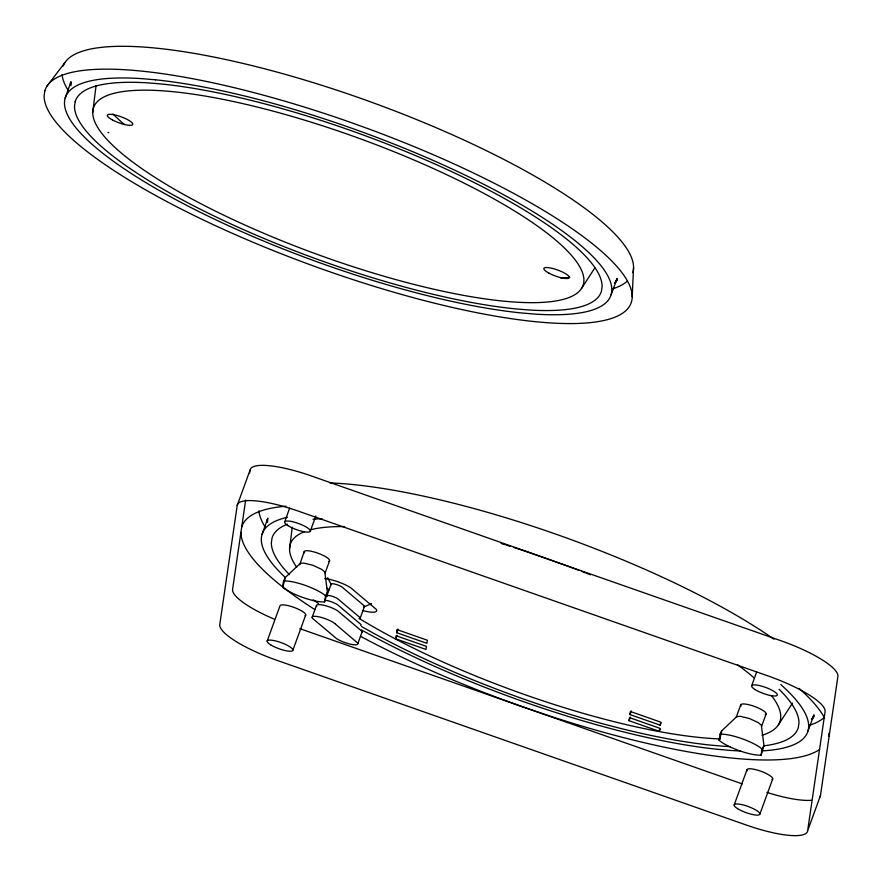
<?xml version="1.0" encoding="UTF-8"?>
<svg xmlns="http://www.w3.org/2000/svg" width="882" height="882" viewBox="0 0 882 882"><rect width="100%" height="100%" fill="white"/><g stroke="black" fill="none" stroke-linecap="round" stroke-linejoin="round"><path stroke-width="1.32" d="M299.66 564.811L304.169 551.757M632.196 296.804L633.552 267.577M92.709 112.521L96.083 85.389M289.55 548.935L292.251 527.227M70.483 85.311L71.012 81.684L65.191 98.034M545.583 558.152L311.324 475.949A62.699 14.851 20 0 0 250.036 470.194L237.214 505.419L219.772 624.522A62.699 14.851 20 0 0 276.672 660.232L746.359 825.056A62.699 14.851 20 0 0 807.647 830.8M245.67 500.017L232.594 589.297A62.699 14.851 20 0 0 274.269 619.142M249.639 472.906L250.036 470.194M267.323 521.725L267.852 518.098L262.031 534.448M282.637 587.147L283.53 581.006L285.107 577.666L300.255 563.389L303.783 563.08L312.889 565.296L321.743 569.408L324.819 571.977L327.42 592.351L324.62 601.888A25.721 6.097 20 0 1 282.637 587.147L284.688 580.521M324.62 601.888L325.524 595.736L327.42 592.351M395.698 638.833L396.139 635.757L426.447 646.385L425.995 649.461L395.698 638.833L397.032 635.161M396.591 632.681L397.043 629.605L427.351 640.244L426.899 643.32L396.591 632.681L397.925 629.009M629.02 720.704L629.472 717.628L659.769 728.267L659.328 731.343L629.02 720.704L630.354 717.033M629.924 714.563L630.376 711.487L660.673 722.115L660.221 725.191L629.924 714.563L631.258 710.892M719.161 740.373L720.065 734.232L721.63 730.891L736.779 716.625L740.307 716.305L749.424 718.521L758.266 722.634L761.342 725.202L763.944 745.588L761.144 755.113A25.721 6.097 20 0 1 719.161 740.373L721.211 733.747M761.144 755.113L762.048 748.961L763.944 745.588M237.214 505.419A62.699 14.851 20 0 1 298.502 511.174L768.189 675.987A62.699 14.851 20 0 1 825.078 711.708L807.636 830.8L820.458 795.575L837.9 676.483A62.699 14.851 20 0 0 781 640.762L525.374 551.25A311.765 73.834 20 0 0 513.842 547.479M284.941 579.551L285.107 577.666M325.127 572.958L329.559 560.897M721.465 732.777L721.63 730.891M761.651 726.184L766.083 714.133M284.588 522.045L289.627 508.208M267.147 641.137L279.958 605.912A13.66 3.241 20 0 1 294.996 607.786A13.66 3.241 20 0 1 305.161 615.647M310.343 531.074L315.833 515.981M292.901 650.177L305.723 614.952M312.14 617.323L316.418 605.581M326.803 595.989L331.081 584.248M360.187 618.194L364.464 606.463M357.761 643.827L362.028 632.085M611.105 294.687L617.157 278.414L615.118 282.78L617.179 279.991L615.493 281.931M660.221 725.191L661.114 722.744M659.328 731.343L660.21 728.896M740.693 704.983L736.205 717.32L736.812 716.658M751.596 685.92L756.635 672.084M734.155 805.012L746.977 769.799M759.909 814.053L772.731 778.828M807.945 731.101L813.998 714.828L811.958 719.194L814.02 716.404L811.495 719.304M299.682 564.094L300.288 563.433M581.447 288.579A260.399 61.674 20 0 0 246.839 104.539A260.399 61.674 20 0 0 186.675 196.135A260.399 61.674 20 0 0 581.447 288.579L594.854 267.896M778.31 724.993L792.444 703.152M47.055 86.017L64.838 62.699M614.368 283.243L616.055 281.314M364.2 606.783L371.565 603.652M108.001 132.498L108.828 132.653M829.179 736.029L828.815 735.908A311.765 73.834 20 0 0 829.036 733.218M299.869 628.657L742.302 783.911M546.399 558.438L566.376 565.638A311.765 73.834 20 0 1 579.099 570.411M326.968 588.151L329.063 589.926M327.696 577.754L331.224 584.722A6.428 1.521 20 0 1 335.028 584.138A6.428 1.521 20 0 1 342.503 587.445L363.759 605.405A6.428 1.521 20 0 1 363.538 606.937M267.665 522.133L267.356 519.476L267.367 521.218M70.825 85.719L70.516 83.062L70.538 84.804M780.757 684.531A290.156 68.719 20 0 1 761.53 750.902M740.494 750.968A290.156 68.719 20 0 1 731.421 750.494L717.65 749.314A290.156 68.719 20 0 1 361.444 629.924M318.435 603.464A290.156 68.719 20 0 1 313.231 599.848M284.732 576.916A290.156 68.719 20 0 1 287.51 517.271M763.988 745.819A279.704 66.249 20 0 0 798.287 727.617L798.971 722.953A279.704 66.249 20 0 0 779.115 689.294M730.131 746.635A279.704 66.249 20 0 1 724.519 746.315L711.245 745.18A279.704 66.249 20 0 1 361.642 626.562M289.494 574.656A279.704 66.249 20 0 1 271.347 542.717L272.031 538.053A279.704 66.249 20 0 1 287.466 524.195M312.978 519.2A279.704 66.249 20 0 1 322.073 518.759M824.02 717.628A303.011 71.762 20 0 1 809.345 725.302M264.92 526.631A303.011 71.762 20 0 1 258.9 510.876M329.978 482.917A303.011 71.762 20 0 1 774.043 639.229M819.632 749.48A311.765 73.834 20 0 1 360.44 636.253M314.896 609.627A311.765 73.834 20 0 1 240.94 532.32M241.701 527.116A311.765 73.834 20 0 1 285.966 506.213M501.075 543.444A311.765 73.834 20 0 1 504.901 544.635M506.169 545.032A311.765 73.834 20 0 1 510.005 546.245M581.635 571.382A311.765 73.834 20 0 1 585.428 572.848M586.684 573.333A311.765 73.834 20 0 1 590.477 574.81M799.059 688.39A311.765 73.834 20 0 1 824.681 718.135M747.286 770.791A13.66 3.241 20 0 1 751.089 768.806L753.823 769.225A13.66 3.241 20 0 1 768.068 774.473A13.66 3.241 20 0 1 772.169 779.523M359.261 618.679A6.428 1.521 20 0 0 359.492 617.146L338.225 599.187A6.428 1.521 20 0 0 330.75 595.879A6.428 1.521 20 0 0 326.957 596.464M316.715 606.529A12.91 3.054 20 0 1 322.9 605.052A12.91 3.054 20 0 1 337.519 610.697L361.73 631.137A12.91 3.054 20 0 1 361.499 632.736M720.065 734.232A25.721 6.097 20 0 1 762.048 748.961M362.48 610.465A19.404 4.597 20 0 0 376.239 609.33L350.551 587.633A19.404 4.597 20 0 0 324.686 578.559M811.451 800.294A62.699 14.851 20 0 1 766.91 792.411M820.458 795.586A62.699 14.851 20 0 1 819.665 797.361M326.461 600.388A9.669 2.293 20 0 1 337.409 604.611L360.881 624.434A9.669 2.293 20 0 1 360.716 625.636M283.53 581.006A25.721 6.097 20 0 1 325.524 595.736M741.056 706.041A13.506 3.197 20 0 1 754.342 706.383A13.506 3.197 20 0 1 765.223 714.751M304.533 552.816A13.506 3.197 20 0 1 317.818 553.146A13.506 3.197 20 0 1 328.699 561.525M771.397 695.512A260.399 61.674 20 0 1 762.015 735.246M720.462 738.94A260.399 61.674 20 0 1 359.206 618.447M296.727 567.203A260.399 61.674 20 0 1 304.555 531.692M311.015 529.663A260.399 61.674 20 0 1 344.63 526.598M737.473 664.752A260.399 61.674 20 0 1 754.242 677.993M627.179 281.215A303.011 71.762 20 0 1 612.505 288.888M68.079 90.218A303.011 71.762 20 0 1 62.06 74.474M63.107 66.073A303.011 71.762 20 0 1 370.815 101.959A303.011 71.762 20 0 1 632.813 272.626M569.893 277.29A266.849 63.195 20 0 1 561.073 278.326M124.439 124.594A266.849 63.195 20 0 1 112.995 113.921M44.861 90.714L44.1 95.906A311.765 73.834 20 0 0 327.233 270.873A311.765 73.834 20 0 0 631.435 302.008A311.765 73.834 20 0 0 369.536 129.224L349.14 121.881A311.765 73.834 20 0 0 44.861 90.714M75.191 101.639L74.507 106.303A279.704 66.249 20 0 0 230.489 223.752A279.704 66.249 20 0 0 514.415 308.766L527.69 309.902A279.704 66.249 20 0 0 601.447 291.203L602.13 286.54A279.704 66.249 20 0 0 446.16 169.09A279.704 66.249 20 0 0 162.233 84.077L148.959 82.941A279.704 66.249 20 0 0 75.191 101.639M155.486 79.81L141.715 78.641A290.156 68.719 20 0 0 140.866 179.575A290.156 68.719 20 0 0 520.81 312.901L534.58 314.08A290.156 68.719 20 0 0 535.429 213.135A290.156 68.719 20 0 0 155.486 79.81M334.851 623.585L333.242 622.438A12.91 3.054 20 0 0 318.623 616.783A12.91 3.054 20 0 0 312.437 618.271L336.659 638.711A12.91 3.054 20 0 0 351.279 644.367A12.91 3.054 20 0 0 357.464 642.879L334.851 623.585M755.036 689.548A13.66 3.241 20 0 0 776.788 695.644A13.66 3.241 20 0 0 761.607 686.119A13.66 3.241 20 0 0 755.036 689.548M270.576 644.775A13.66 3.241 20 0 0 292.339 650.872A13.66 3.241 20 0 0 277.146 641.335A13.66 3.241 20 0 0 270.576 644.775M288.017 525.672A13.66 3.241 20 0 0 309.78 531.769A13.66 3.241 20 0 0 294.588 522.232A13.66 3.241 20 0 0 288.017 525.672M737.584 808.651A13.66 3.241 20 0 0 759.347 814.748A13.66 3.241 20 0 0 744.165 805.211A13.66 3.241 20 0 0 737.584 808.651M549.078 273.211A13.506 3.197 20 0 0 569.243 277.72A13.506 3.197 20 0 0 551.426 268.172A13.506 3.197 20 0 0 549.078 273.211M112.554 119.985A13.506 3.197 20 0 0 132.719 124.483A13.506 3.197 20 0 0 114.903 114.947A13.506 3.197 20 0 0 112.554 119.985"/></g></svg>
